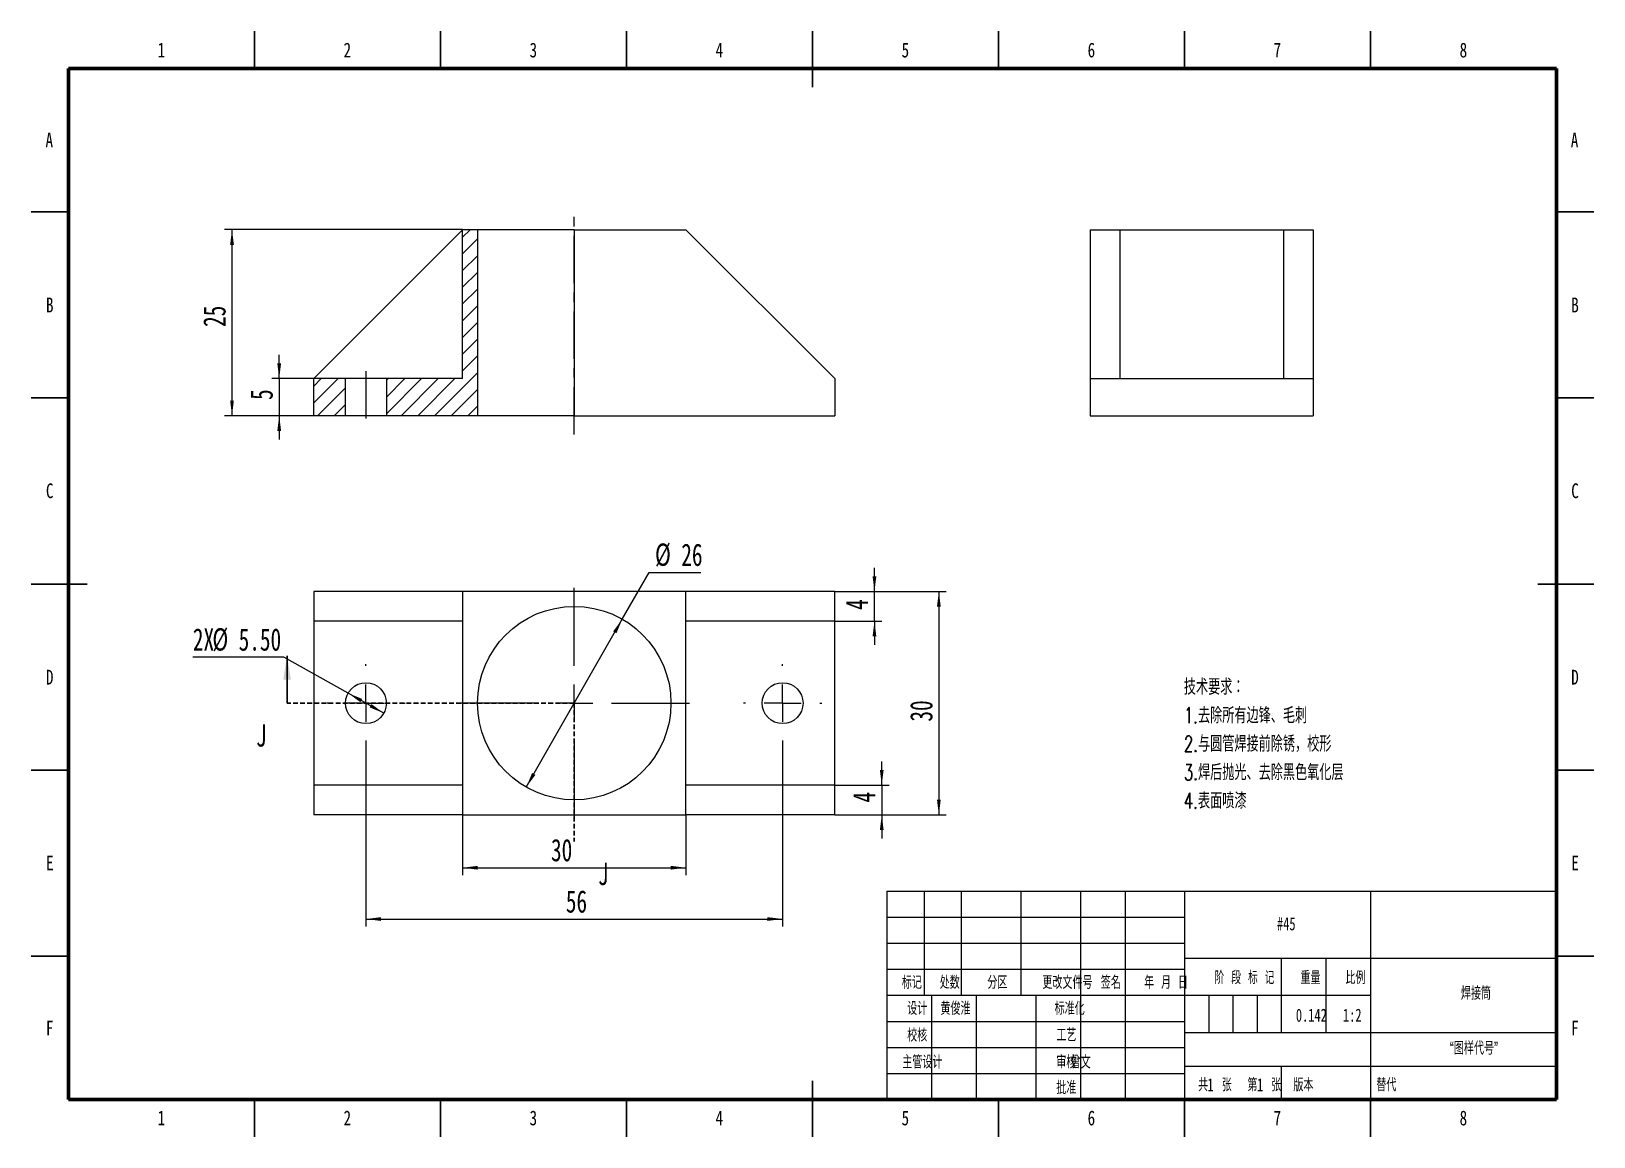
# Paper-space layout '焊接筒' of a CAD drawing. Header units: millimetres. Extents: x 0 to 420, y 0 to 297.
import ezdxf

# ---------------------------------------------------------------- set-up
doc = ezdxf.new("R2010")
doc.units = ezdxf.units.MM
doc.linetypes.add('CENTERX2', pattern=[20.32, 12.7, -2.54, 2.54, -2.54])
doc.linetypes.add('HIDDEN', pattern=[1.905, 1.27, -0.635])
for name, color, linetype in [('10', 7, 'Continuous'), ('5', 7, 'Continuous'), ('SLD-0', 7, 'Continuous')]:
    doc.layers.add(name, color=color, linetype=linetype)
doc.layers.add('细线层', color=4, linetype='Continuous', lineweight=15)
doc.styles.add('SLDTEXTSTYLE0', font='TXT', dxfattribs={"width": 0.7, "bigfont": 'bigfont'})
doc.styles.add('SLDTEXTSTYLE1', font='TXT', dxfattribs={"width": 0.62, "bigfont": 'bigfont'})
doc.styles.add('SLDTEXTSTYLE2', font='TXT', dxfattribs={"width": 0.614286, "bigfont": 'bigfont'})
doc.styles.add('SLDTEXTSTYLE3', font='TXT', dxfattribs={"width": 0.6, "bigfont": 'bigfont'})
doc.styles.add('SLDTEXTSTYLE4', font='TXT', dxfattribs={"width": 0.7})
doc.styles.add('SLDTEXTSTYLE5', font='TXT', dxfattribs={"width": 0.75})
doc.dimstyles.new('SLDDIMSTYLE16', dxfattribs={"dimtxt": 6, "dimasz": 4.08, "dimexe": 0, "dimexo": 0.0625, "dimgap": 1.5, "dimtad": 2, "dimlfac": 0.5, "dimrnd": 1e-09, "dimzin": 12, "dimdsep": 46, "dimtxsty": 'SLDTEXTSTYLE4', "dimsah": 1, "dimcen": 0, "dimadec": 0, "dimazin": 3, "dimtfac": 1, "dimtmove": 0, "dimatfit": 3, "dimfxl": 1, "dimfrac": 2, "dimtolj": 1, "dimtzin": 12, "dimarcsym": 0})
doc.dimstyles.new('SLDDIMSTYLE17', dxfattribs={"dimtxt": 6, "dimasz": 4.08, "dimexe": 0, "dimexo": 0.0625, "dimgap": 1.5, "dimtad": 2, "dimlfac": 0.5, "dimrnd": 1e-09, "dimzin": 4, "dimdsep": 46, "dimtxsty": 'SLDTEXTSTYLE4', "dimsah": 1, "dimcen": 0, "dimadec": 0, "dimazin": 1, "dimtfac": 1, "dimtmove": 0, "dimatfit": 3, "dimfxl": 1, "dimfrac": 2, "dimtolj": 1, "dimtzin": 12, "dimarcsym": 0})
doc.dimstyles.new('SLDDIMSTYLE6', dxfattribs={"dimtxt": 6, "dimasz": 4.08, "dimexe": 0, "dimexo": 0.0625, "dimgap": 1.5, "dimtad": 2, "dimlfac": 0.5, "dimrnd": 1e-09, "dimzin": 12, "dimdsep": 46, "dimtxsty": 'SLDTEXTSTYLE4', "dimsah": 1, "dimcen": 0.09, "dimadec": 0, "dimazin": 3, "dimtfac": 1, "dimtofl": 0, "dimtmove": 0, "dimatfit": 3, "dimfxl": 1, "dimfrac": 2, "dimtolj": 1, "dimtzin": 12, "dimarcsym": 0})
doc.dimstyles.new('SLDDIMSTYLE9', dxfattribs={"dimtxt": 6, "dimasz": 4.08, "dimexe": 0, "dimexo": 0.0625, "dimgap": 1.5, "dimtad": 2, "dimlfac": 0.5, "dimrnd": 1e-09, "dimzin": 12, "dimdsep": 46, "dimtxsty": 'SLDTEXTSTYLE4', "dimsah": 1, "dimcen": 0.09, "dimadec": 0, "dimazin": 3, "dimtfac": 1, "dimtmove": 0, "dimatfit": 0, "dimfxl": 1, "dimfrac": 2, "dimtolj": 1, "dimtzin": 12, "dimarcsym": 0})

# ---------------------------------------------------------------- blocks, each defined once
blk = doc.blocks.new('SW_NOTE_9')
at = {"layer": '10', "color": 0, "attachment_point": 1, "style": 'SLDTEXTSTYLE0'}
for s, insert, char_height in [('技术要求：', (0, 5.46), 4.233), ('1.去除所有边锋、毛刺', (0, -2.19), 4.2333), ('2.与圆管焊接前除锈，校形', (0, -9.83), 4.2333), ('3.焊后抛光、去除黑色氧化层', (0, -17.48), 4.2333), ('4.表面喷漆', (0, -25.12), 4.233)]:
    blk.add_mtext(s, dxfattribs=dict(at, insert=insert, char_height=char_height))
blk = doc.blocks.new('_D_33')
at = {"layer": '10'}
for p, q in [((158.88, 139.05), (166.09, 151.63)), ((166.09, 151.63), (179.98, 151.63)), ((133.05, 93.92), (158.88, 139.05))]:
    blk.add_line(p, q, dxfattribs=at)
for points in [[(158.88, 139.05), (156.41, 135.76), (157.3, 135.26)], [(133.05, 93.92), (135.51, 97.21), (134.63, 97.72)]]:
    blk.add_solid(points, dxfattribs=at)
at = {"layer": '10', "char_height": 6, "attachment_point": 1, "style": 'SLDTEXTSTYLE4'}
for s, insert in [('%%c', (167.67, 159.39)), ('26', (174.73, 159.36))]:
    blk.add_mtext(s, dxfattribs=dict(at, insert=insert))
blk = doc.blocks.new('_D_34')
at = {"layer": '10'}
for p, q in [((67.86, 128.86), (43.44, 128.86)), ((85.16, 119.17), (67.86, 128.86)), ((94.76, 113.8), (85.16, 119.17))]:
    blk.add_line(p, q, dxfattribs=at)
for points in [[(85.16, 119.17), (88.48, 116.74), (88.97, 117.62)], [(94.76, 113.8), (91.45, 116.24), (90.95, 115.35)]]:
    blk.add_solid(points, dxfattribs=at)
at = {"layer": '10', "char_height": 6, "attachment_point": 1, "style": 'SLDTEXTSTYLE4'}
for s, insert in [('2X', (43.44, 136.59)), ('%%c', (48.7, 136.62)), ('5.50', (55.75, 136.59))]:
    blk.add_mtext(s, dxfattribs=dict(at, insert=insert))
blk = doc.blocks.new('_D_35')
at = {"layer": '10'}
for p, q in [((89.96, 105.99), (89.96, 56.49)), ((201.96, 105.99), (201.96, 56.49)), ((89.96, 58.49), (201.96, 58.49))]:
    blk.add_line(p, q, dxfattribs=at)
for points in [[(89.96, 58.49), (94.04, 57.98), (94.04, 58.99)], [(201.96, 58.49), (197.88, 58.99), (197.88, 57.98)]]:
    blk.add_solid(points, dxfattribs=at)
at = {"layer": '10', "insert": (143.7, 66.22), "char_height": 6, "attachment_point": 1, "style": 'SLDTEXTSTYLE4'}
blk.add_mtext('56', dxfattribs=at)
blk = doc.blocks.new('_D_36')
at = {"layer": '10'}
for p, q in [((226.66, 146.49), (226.66, 152.84)), ((215.96, 146.49), (228.66, 146.49)), ((226.66, 138.49), (226.66, 146.49)), ((215.96, 138.49), (228.66, 138.49)), ((226.66, 138.49), (226.66, 132.14))]:
    blk.add_line(p, q, dxfattribs=at)
for points in [[(226.66, 146.49), (227.16, 150.57), (226.15, 150.57)], [(226.66, 138.49), (226.15, 134.41), (227.16, 134.41)]]:
    blk.add_solid(points, dxfattribs=at)
at = {"layer": '10', "insert": (218.92, 141.54), "char_height": 6, "attachment_point": 1, "rotation": 90, "style": 'SLDTEXTSTYLE4'}
blk.add_mtext('4', dxfattribs=at)
blk = doc.blocks.new('_D_37')
at = {"layer": '10'}
for p, q in [((228.62, 94.49), (228.62, 100.84)), ((215.96, 94.49), (230.62, 94.49)), ((228.62, 94.49), (228.62, 86.49)), ((215.96, 86.49), (230.62, 86.49)), ((228.62, 86.49), (228.62, 80.14))]:
    blk.add_line(p, q, dxfattribs=at)
for points in [[(228.62, 94.49), (229.12, 98.57), (228.11, 98.57)], [(228.62, 86.49), (228.11, 82.41), (229.12, 82.41)]]:
    blk.add_solid(points, dxfattribs=at)
at = {"layer": '10', "insert": (220.88, 89.78), "char_height": 6, "attachment_point": 1, "rotation": 90, "style": 'SLDTEXTSTYLE4'}
blk.add_mtext('4', dxfattribs=at)
blk = doc.blocks.new('_D_38')
at = {"layer": '10'}
for p, q in [((215.96, 146.49), (245.96, 146.49)), ((243.96, 146.49), (243.96, 86.49)), ((215.96, 86.49), (245.96, 86.49))]:
    blk.add_line(p, q, dxfattribs=at)
for points in [[(243.96, 146.49), (243.46, 142.41), (244.47, 142.41)], [(243.96, 86.49), (244.47, 90.57), (243.46, 90.57)]]:
    blk.add_solid(points, dxfattribs=at)
at = {"layer": '10', "insert": (236.23, 111.53), "char_height": 6, "attachment_point": 1, "rotation": 90, "style": 'SLDTEXTSTYLE4'}
blk.add_mtext('30', dxfattribs=at)
blk = doc.blocks.new('_D_39')
at = {"layer": '10'}
for p, q in [((115.96, 86.49), (115.96, 70.27)), ((175.96, 86.49), (175.96, 70.27)), ((115.96, 72.27), (175.96, 72.27))]:
    blk.add_line(p, q, dxfattribs=at)
for points in [[(115.96, 72.27), (120.04, 71.76), (120.04, 72.78)], [(175.96, 72.27), (171.88, 72.78), (171.88, 71.76)]]:
    blk.add_solid(points, dxfattribs=at)
at = {"layer": '10', "insert": (139.71, 80.01), "char_height": 6, "attachment_point": 1, "style": 'SLDTEXTSTYLE4'}
blk.add_mtext('30', dxfattribs=at)
blk = doc.blocks.new('SW_CENTERMARKSYMBOL_11')
at = {"layer": '10', "color": 0}
for p, q in [((0, 10), (0, 10.5)), ((0, 0), (0, 5)), ((-10, 0), (-10.5, 0)), ((0, 0), (-5, 0)), ((0, 0), (0, -5)), ((0, 0), (5, 0)), ((10, 0), (10.5, 0)), ((0, -10), (0, -10.5))]:
    blk.add_line(p, q, dxfattribs=at)
blk = doc.blocks.new('SW_CENTERMARKSYMBOL_12')
at = {"layer": '10', "color": 0}
for p, q in [((0, 10), (0, 10.5)), ((0, 0), (0, 5)), ((-10, 0), (-10.5, 0)), ((0, 0), (-5, 0)), ((0, 0), (0, -5)), ((0, 0), (5, 0)), ((10, 0), (10.5, 0)), ((0, -10), (0, -10.5))]:
    blk.add_line(p, q, dxfattribs=at)
blk = doc.blocks.new('SW_CENTERMARKSYMBOL_13')
at = {"layer": '10', "color": 0}
for p, q in [((0, 10), (0, 31)), ((0, 0), (0, 5)), ((-10, 0), (-31, 0)), ((0, 0), (-5, 0)), ((0, 0), (0, -5)), ((0, 0), (5, 0)), ((10, 0), (31, 0)), ((0, -10), (0, -31))]:
    blk.add_line(p, q, dxfattribs=at)
blk = doc.blocks.new('_D_40')
at = {"layer": '10'}
for p, q in [((66.65, 203.7), (66.65, 210.05)), ((75.96, 203.7), (64.65, 203.7)), ((66.65, 203.7), (66.65, 193.7)), ((75.96, 193.7), (64.65, 193.7)), ((66.65, 193.7), (66.65, 187.35))]:
    blk.add_line(p, q, dxfattribs=at)
for points in [[(66.65, 203.7), (67.16, 207.78), (66.14, 207.78)], [(66.65, 193.7), (66.14, 189.62), (67.16, 189.62)]]:
    blk.add_solid(points, dxfattribs=at)
at = {"layer": '10', "insert": (58.92, 197.95), "char_height": 6, "attachment_point": 1, "rotation": 90, "style": 'SLDTEXTSTYLE4'}
blk.add_mtext('5', dxfattribs=at)
blk = doc.blocks.new('_D_41')
at = {"layer": '10'}
for p, q in [((115.96, 243.7), (51.96, 243.7)), ((53.96, 243.7), (53.96, 193.7)), ((75.96, 193.7), (51.96, 193.7))]:
    blk.add_line(p, q, dxfattribs=at)
for points in [[(53.96, 243.7), (53.46, 239.62), (54.47, 239.62)], [(53.96, 193.7), (54.47, 197.78), (53.46, 197.78)]]:
    blk.add_solid(points, dxfattribs=at)
at = {"layer": '10', "insert": (46.23, 217.56), "char_height": 6, "attachment_point": 1, "rotation": 90, "style": 'SLDTEXTSTYLE4'}
blk.add_mtext('25', dxfattribs=at)

psp = doc.layouts.new('焊接筒')

# ---------------------------------------------------------------- hatches: boundary and pattern name
at = {"linetype": 'Continuous', "lineweight": 0}
h = psp.add_hatch(dxfattribs=at)
h.set_pattern_fill('ANSI31', style=0)
h.paths.add_polyline_path([(115.964, 203.695), (95.464, 203.695), (95.464, 193.695), (119.964, 193.695), (119.964, 243.695), (115.964, 243.695)], flags=0)
h = psp.add_hatch(dxfattribs=at)
h.set_pattern_fill('ANSI31', style=0)
h.paths.add_polyline_path([(75.964, 203.695), (75.964, 193.695), (84.464, 193.695), (84.464, 203.695)], flags=0)

# ---------------------------------------------------------------- linework, layer by layer
at = {"color": 7, "linetype": 'Continuous', "lineweight": 30}
for p, q in [((60, 287), (60, 297)), ((110, 287), (110, 297)), ((160, 287), (160, 297)), ((210, 297), (210, 282)), ((210, 287), (210, 297)), ((260, 287), (260, 297)), ((310, 287), (310, 297)), ((360, 287), (360, 297)), ((10, 248.5), (0, 248.5)), ((410, 248.5), (420, 248.5)), ((10, 198.5), (0, 198.5)), ((410, 198.5), (420, 198.5)), ((0, 148.5), (15, 148.5)), ((10, 148.5), (0, 148.5)), ((420, 148.5), (405, 148.5)), ((410, 148.5), (420, 148.5)), ((68.764, 116.486), (68.764, 129.186)), ((10, 98.5), (0, 98.5)), ((410, 98.5), (420, 98.5)), ((10, 48.5), (0, 48.5)), ((410, 48.5), (420, 48.5)), ((210, 0), (210, 15)), ((60, 10), (60, 0)), ((110, 10), (110, 0)), ((160, 10), (160, 0)), ((210, 10), (210, 0)), ((260, 10), (260, 0)), ((310, 10), (310, 0)), ((360, 10), (360, 0))]:
    psp.add_line(p, q, dxfattribs=at)
at = {"color": 7, "linetype": 'Continuous', "lineweight": 60}
for p, q in [((10, 10), (10, 287)), ((10, 287), (410, 287)), ((410, 287), (410, 10)), ((410, 10), (10, 10))]:
    psp.add_line(p, q, dxfattribs=at)
at = {"color": 7, "linetype": 'Continuous', "lineweight": 15}
for p, q in [((115.964, 243.695), (75.964, 203.695)), ((115.964, 203.695), (115.964, 243.695)), ((119.964, 243.695), (115.964, 243.695)), ((119.964, 243.695), (119.964, 193.695)), ((145.964, 243.695), (119.964, 243.695)), ((145.964, 243.695), (145.964, 193.695)), ((145.964, 243.695), (175.964, 243.695)), ((215.964, 203.695), (175.964, 243.695)), ((284.616, 243.695), (292.616, 243.695)), ((284.616, 243.695), (284.616, 203.695)), ((292.616, 243.695), (292.616, 203.695)), ((292.616, 243.695), (336.616, 243.695)), ((336.616, 243.695), (344.616, 243.695)), ((336.616, 243.695), (336.616, 203.695)), ((344.616, 243.695), (344.616, 203.695)), ((84.464, 203.695), (75.964, 203.695)), ((75.964, 193.695), (75.964, 203.695)), ((84.464, 193.695), (84.464, 203.695)), ((95.464, 203.695), (84.464, 203.695)), ((95.464, 203.695), (95.464, 193.695)), ((115.964, 203.695), (95.464, 203.695)), ((215.964, 203.695), (215.964, 193.695)), ((284.616, 203.695), (292.616, 203.695)), ((284.616, 203.695), (284.616, 193.695)), ((292.616, 203.695), (336.616, 203.695)), ((336.616, 203.695), (344.616, 203.695)), ((344.616, 203.695), (344.616, 193.695)), ((84.464, 193.695), (75.964, 193.695)), ((95.464, 193.695), (84.464, 193.695)), ((119.964, 193.695), (95.464, 193.695)), ((145.964, 193.695), (119.964, 193.695)), ((145.964, 193.695), (215.964, 193.695)), ((284.616, 193.695), (344.616, 193.695)), ((75.964, 146.486), (75.964, 138.486)), ((115.964, 146.486), (75.964, 146.486)), ((115.964, 146.486), (115.964, 138.486)), ((175.964, 146.486), (115.964, 146.486)), ((175.964, 138.486), (175.964, 146.486)), ((215.964, 146.486), (175.964, 146.486)), ((215.964, 138.486), (215.964, 146.486)), ((115.964, 138.486), (75.964, 138.486)), ((75.964, 138.486), (75.964, 94.486)), ((115.964, 138.486), (115.964, 94.486)), ((215.964, 138.486), (175.964, 138.486)), ((175.964, 94.486), (175.964, 138.486)), ((215.964, 94.486), (215.964, 138.486)), ((75.964, 94.486), (75.964, 86.486)), ((115.964, 94.486), (75.964, 94.486)), ((115.964, 94.486), (115.964, 86.486)), ((175.964, 86.486), (175.964, 94.486)), ((215.964, 94.486), (175.964, 94.486)), ((215.964, 86.486), (215.964, 94.486)), ((115.964, 86.486), (75.964, 86.486)), ((115.964, 86.486), (175.964, 86.486)), ((215.964, 86.486), (175.964, 86.486))]:
    psp.add_line(p, q, dxfattribs=at)
at = {"color": 7, "linetype": 'HIDDEN', "lineweight": 30}
for q in [(68.764, 116.486), (145.964, 79.286)]:
    psp.add_line((145.964, 116.486), q, dxfattribs=at)
at = {"color": 7, "linetype": 'Continuous', "lineweight": 15}
for centre, radius in [((145.964, 116.486), 26), ((89.964, 116.486), 5.5), ((201.964, 116.486), 5.5)]:
    psp.add_circle(centre, radius, dxfattribs=at)
at = {"color": 7, "linetype": 'Continuous', "lineweight": 30}
psp.add_solid([(68.764, 129.186), (67.748, 122.836), (69.78, 122.836)], dxfattribs=at)
at = {"layer": '10', "linetype": 'CENTERX2'}
psp.add_line((145.964, 188.695), (145.964, 248.695), dxfattribs=at)
at = {"layer": '10', "color": 7, "lineweight": 15}
for p, q in [((240, 66), (240, 38)), ((250, 66), (250, 38)), ((266, 66), (266, 38)), ((282, 66), (282, 10)), ((294, 66), (294, 10)), ((310, 66), (310, 10)), ((360, 66), (360, 38)), ((310, 48), (410, 48)), ((335.986, 48), (335.986, 28)), ((348, 48), (348, 28)), ((230, 45), (310, 45)), ((230, 38), (360, 38)), ((242, 38), (242, 10)), ((254, 38), (254, 10)), ((270, 38), (270, 10)), ((360, 38), (360, 10)), ((230, 31), (310, 31)), ((310, 28), (410, 28)), ((230, 24), (310, 24)), ((230, 17), (310, 17)), ((310, 19), (410, 19))]:
    psp.add_line(p, q, dxfattribs=at)
at = {"layer": '10', "color": 7}
for p, q in [((230, 59), (310, 59)), ((230, 52), (310, 52))]:
    psp.add_line(p, q, dxfattribs=at)
at = {"layer": '5', "color": 7, "lineweight": 15}
for q in [(410, 66), (230, 10)]:
    psp.add_line((230, 66), q, dxfattribs=at)
at = {"layer": 'SLD-0'}
for p, q in [((316.5, 38), (316.5, 28)), ((323, 38), (323, 28)), ((329.5, 38), (329.5, 28))]:
    psp.add_line(p, q, dxfattribs=at)
at = {"layer": 'SLD-0', "lineweight": 15}
psp.add_line((335.986, 19), (335.986, 10), dxfattribs=at)
at = {"layer": '细线层', "linetype": 'CENTERX2', "lineweight": 0}
psp.add_line((89.964, 205.695), (89.964, 191.695), dxfattribs=at)

# ---------------------------------------------------------------- block references
at = {"layer": '10'}
for name, p in [('SW_CENTERMARKSYMBOL_13', (145.964, 116.486)), ('SW_CENTERMARKSYMBOL_11', (89.964, 116.486)), ('SW_CENTERMARKSYMBOL_12', (201.964, 116.486)), ('SW_NOTE_9', (309.817, 117.512))]:
    psp.add_blockref(name, p, dxfattribs=at)

# ---------------------------------------------------------------- texts
at = {"color": 7, "linetype": 'Continuous', "lineweight": 0, "char_height": 3.969, "attachment_point": 2, "style": 'SLDTEXTSTYLE5'}
for s, insert in [('1', (34.96, 293.944)), ('2', (84.96, 293.944)), ('3', (134.96, 293.944)), ('4', (184.96, 293.944)), ('5', (234.96, 293.944)), ('6', (284.96, 293.944)), ('7', (334.96, 293.944)), ('8', (384.96, 293.944)), ('A', (4.84, 269.781)), ('A', (414.84, 269.781)), ('B', (4.971, 225.444)), ('B', (414.971, 225.444)), ('C', (4.959, 175.531)), ('C', (414.959, 175.531)), ('D', (4.953, 125.444)), ('D', (414.953, 125.444)), ('E', (5.008, 75.531)), ('E', (415.008, 75.531)), ('F', (4.958, 31.194)), ('F', (414.958, 31.194)), ('1', (34.96, 7.031)), ('2', (84.96, 7.031)), ('3', (134.96, 7.031)), ('4', (184.96, 7.031)), ('5', (234.96, 7.031)), ('6', (284.96, 7.031)), ('7', (334.96, 7.031)), ('8', (384.96, 7.031))]:
    psp.add_mtext(s, dxfattribs=dict(at, insert=insert))
at = {"color": 7, "linetype": 'Continuous', "char_height": 6, "attachment_point": 1, "style": 'SLDTEXTSTYLE4'}
for insert in [(60.405, 110.816), (152.314, 73.616)]:
    psp.add_mtext('J', dxfattribs=dict(at, insert=insert))
at = {"layer": '10', "char_height": 3.5}
for s, insert, attachment_point, style in [('#45', (337.343, 58.981), 2, 'SLDTEXTSTYLE4'), ('标记', (236.711, 43.217), 2, 'SLDTEXTSTYLE0'), ('处数', (246.886, 43.217), 2, 'SLDTEXTSTYLE0'), ('分区', (259.683, 43.217), 2, 'SLDTEXTSTYLE0'), ('更改文件号', (278.529, 43.217), 2, 'SLDTEXTSTYLE0'), ('签名', (290.187, 43.217), 2, 'SLDTEXTSTYLE0'), ('年 月 日', (305.041, 43.217), 2, 'SLDTEXTSTYLE1'), ('阶 段 标 记', (326.125, 44.494), 2, 'SLDTEXTSTYLE2'), ('重量', (343.85, 44.494), 2, 'SLDTEXTSTYLE0'), ('比例', (355.942, 44.494), 2, 'SLDTEXTSTYLE0'), ('焊接筒', (388.344, 40.291), 2, 'SLDTEXTSTYLE0'), ('设计', (238.15, 36.234), 2, 'SLDTEXTSTYLE0'), ('黄俊淮', (244.391, 36.234), 1, 'SLDTEXTSTYLE0'), ('标准化', (279.121, 36.234), 2, 'SLDTEXTSTYLE0'), ('0.142', (344.093, 34.405), 2, 'SLDTEXTSTYLE4'), ('1:2', (355.084, 34.405), 2, 'SLDTEXTSTYLE4'), ('校核', (238.149, 29.056), 2, 'SLDTEXTSTYLE0'), ('工艺', (278.235, 29.099), 2, 'SLDTEXTSTYLE0'), ('“图样代号”', (387.799, 25.55), 2, 'SLDTEXTSTYLE0'), ('主管设计', (239.531, 21.83), 2, 'SLDTEXTSTYLE0'), ('审核', (278.234, 21.83), 2, 'SLDTEXTSTYLE0'), ('曾文', (279.39, 21.83), 1, 'SLDTEXTSTYLE0'), ('批准', (278.217, 14.941), 2, 'SLDTEXTSTYLE0'), ('共  张', (318.178, 15.701), 2, 'SLDTEXTSTYLE3'), ('1', (316.142, 15.701), 1, 'SLDTEXTSTYLE4'), ('第  张', (331.442, 15.701), 2, 'SLDTEXTSTYLE3'), ('1', (329.479, 15.701), 1, 'SLDTEXTSTYLE4'), ('版本', (341.961, 15.701), 2, 'SLDTEXTSTYLE0')]:
    psp.add_mtext(s, dxfattribs=dict(at, insert=insert, attachment_point=attachment_point, style=style))
at = {"layer": 'SLD-0', "insert": (361.561, 15.701), "char_height": 3.5, "attachment_point": 1, "style": 'SLDTEXTSTYLE0'}
psp.add_mtext('替代', dxfattribs=at)

# ---------------------------------------------------------------- dimensions: what is measured, and where the dimension line sits
at = {"layer": '10'}
for base, p1, p2, dimstyle, picture, middle in [((53.964, 193.695), (115.964, 243.695), (75.964, 193.695), 'SLDDIMSTYLE6', '_D_41', (53.964, 220.19)), ((66.65, 193.695), (75.964, 203.695), (75.964, 193.695), 'SLDDIMSTYLE9', '_D_40', (66.65, 199.265)), ((226.655, 146.486), (215.964, 138.486), (215.964, 146.486), 'SLDDIMSTYLE9', '_D_36', (226.655, 142.857)), ((243.964, 86.486), (215.964, 146.486), (215.964, 86.486), 'SLDDIMSTYLE6', '_D_38', (243.964, 114.165)), ((228.616, 86.486), (215.964, 94.486), (215.964, 86.486), 'SLDDIMSTYLE9', '_D_37', (228.616, 91.095))]:
    dim = psp.add_linear_dim(base=base, p1=p1, p2=p2, angle=90, dimstyle=dimstyle, dxfattribs=at)
    dim.commit()
    dim.dimension.update_dxf_attribs({"geometry": picture, "text_midpoint": middle, "dimtype": 160})
dim = psp.add_diameter_dim_2p(p1=(158.883, 139.049), p2=(133.045, 93.923), dimstyle='SLDDIMSTYLE16', dxfattribs=at)
dim.commit()
dim.dimension.update_dxf_attribs({"geometry": '_D_33', "text_midpoint": (173.829, 156.374), "dimtype": 163})
dim = psp.add_diameter_dim_2p(p1=(85.165, 119.173), p2=(94.763, 113.799), text='2X<>', dimstyle='SLDDIMSTYLE17', dxfattribs=at)
dim.commit()
dim.dimension.update_dxf_attribs({"geometry": '_D_34', "text_midpoint": (54.857, 133.605), "dimtype": 163})
for base, p1, p2, picture, middle in [((201.964, 58.486), (89.964, 105.986), (201.964, 105.986), '_D_35', (146.334, 58.486)), ((175.964, 72.273), (115.964, 86.486), (175.964, 86.486), '_D_39', (142.347, 72.273))]:
    dim = psp.add_linear_dim(base=base, p1=p1, p2=p2, dimstyle='SLDDIMSTYLE6', dxfattribs=at)
    dim.commit()
    dim.dimension.update_dxf_attribs({"geometry": picture, "text_midpoint": middle, "dimtype": 160})

doc.saveas('drawing.dxf')
